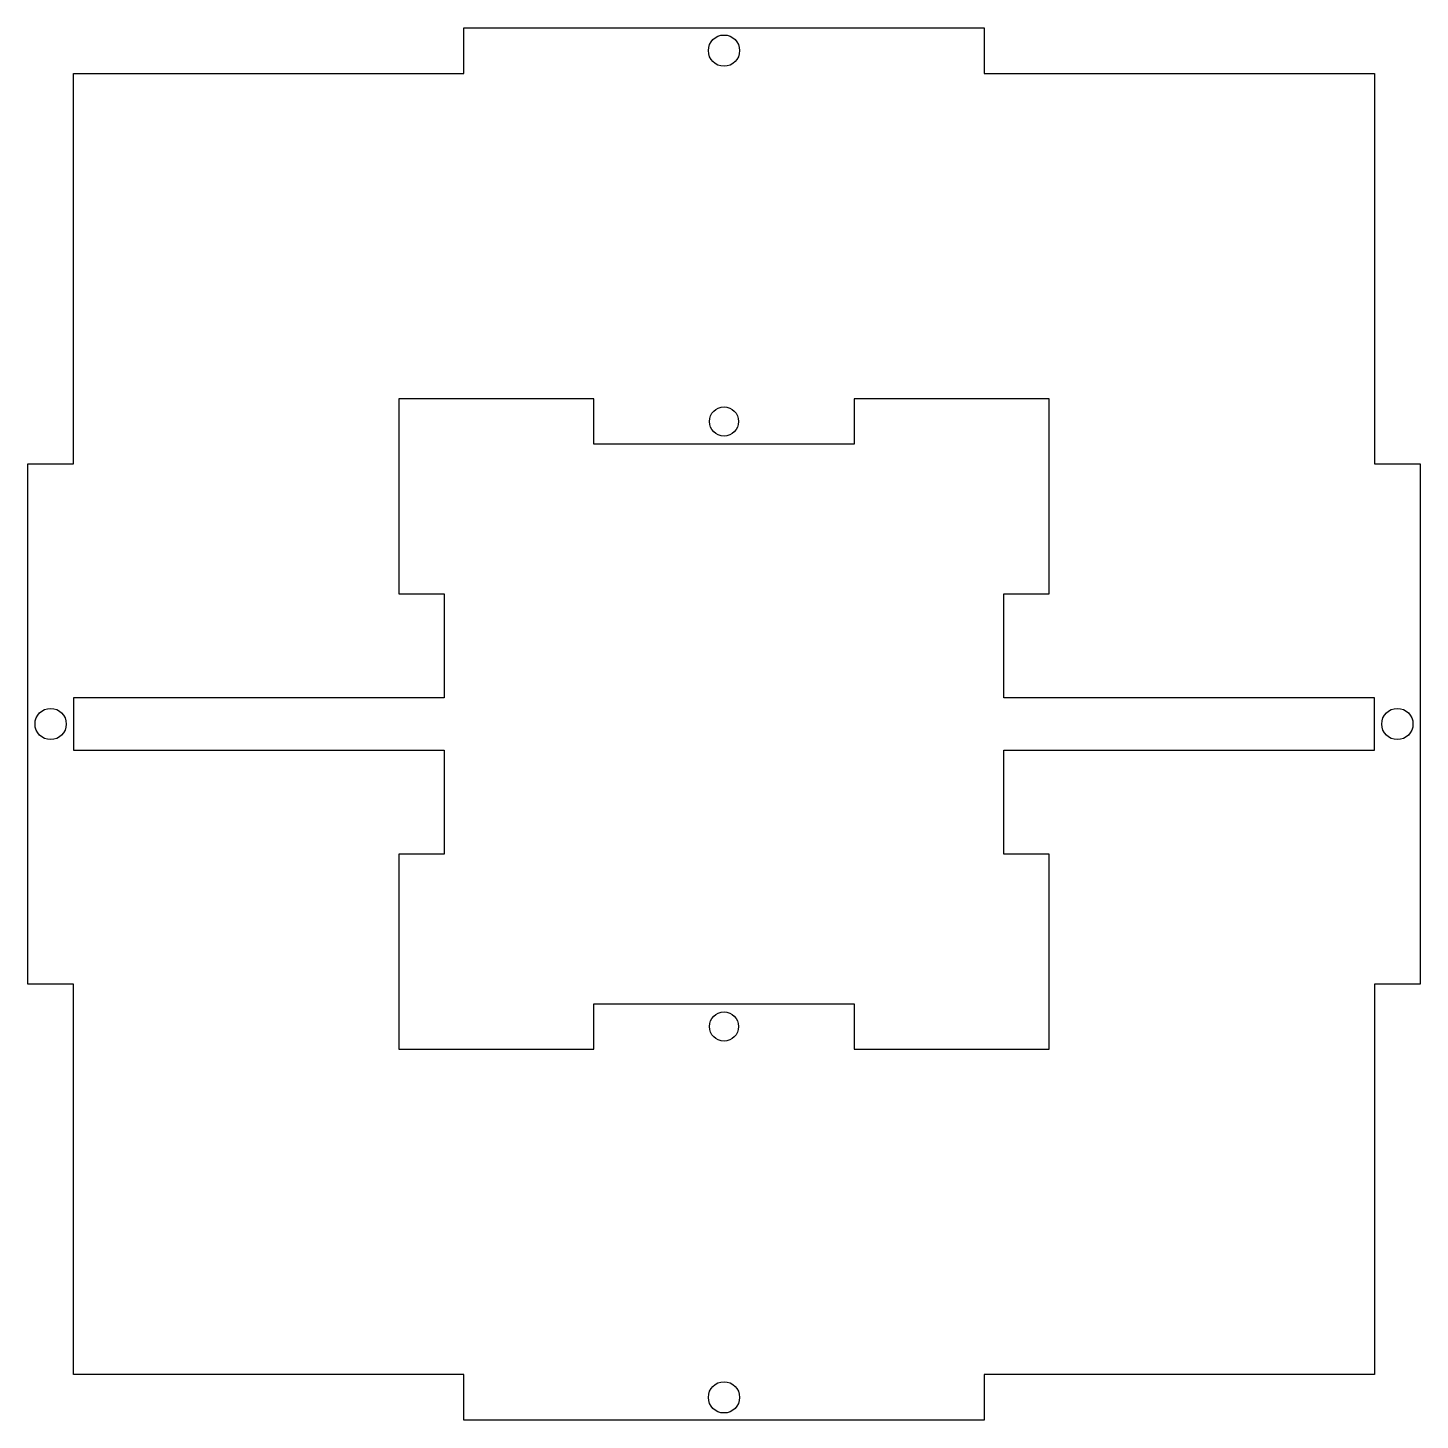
# Model space of a CAD drawing. Header units: inches. Extents: x -2.67 to 2.68, y -2.67 to 2.67.
import ezdxf

# ---------------------------------------------------------------- set-up
doc = ezdxf.new("R2010")
doc.units = ezdxf.units.IN
doc.layers.get('0').update_dxf_attribs({"linetype": 'CONTINUOUS'})

msp = doc.modelspace()

# ---------------------------------------------------------------- linework, layer by layer
for points in [[(1, 2.675), (1, 2.5), (2.5, 2.5), (2.5, 1), (2.675, 1), (2.675, -1), (2.5, -1), (2.5, -2.5), (1, -2.5), (1, -2.675), (-1, -2.675), (-1, -2.5), (-2.5, -2.5), (-2.5, -1), (-2.675, -1), (-2.675, 1), (-2.5, 1), (-2.5, 2.5), (-1, 2.5), (-1, 2.675)], [(1.075, -0.1), (2.5, -0.1), (2.5, 0.1), (1.075, 0.1), (1.075, 0.5), (1.25, 0.5), (1.25, 1.25), (0.5, 1.25), (0.5, 1.075), (-0.5, 1.075), (-0.5, 1.25), (-1.25, 1.25), (-1.25, 0.5), (-1.075, 0.5), (-1.075, 0.1), (-2.5, 0.1), (-2.5, -0.1), (-1.075, -0.1), (-1.075, -0.5), (-1.25, -0.5), (-1.25, -1.25), (-0.5, -1.25), (-0.5, -1.075), (0.5, -1.075), (0.5, -1.25), (1.25, -1.25), (1.25, -0.5), (1.075, -0.5)]]:
    msp.add_lwpolyline(points, close=True)
for centre, radius in [((0, 2.5875), 0.06), ((0, 1.1625), 0.056), ((-2.5875, 0), 0.06), ((2.5875, 0), 0.06), ((0, -1.1625), 0.056), ((0, -2.5875), 0.06)]:
    msp.add_circle(centre, radius)

doc.saveas('drawing.dxf')
